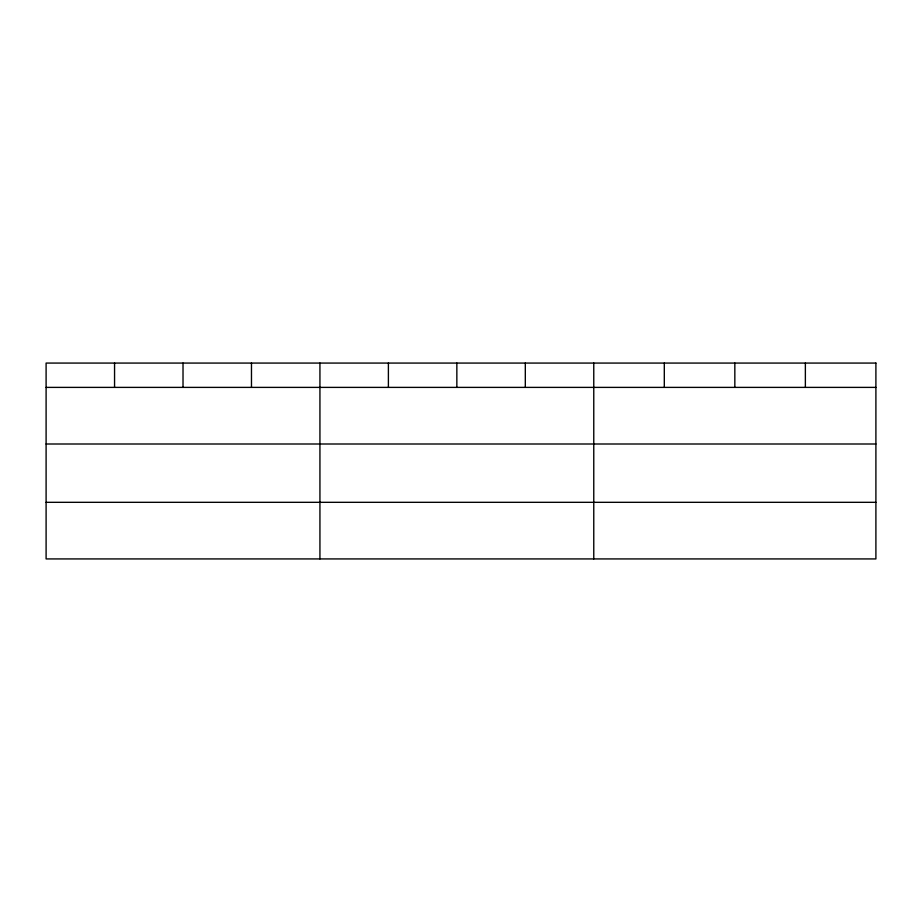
<?xml version="1.0" encoding="UTF-8"?>
<svg xmlns="http://www.w3.org/2000/svg" width="922" height="922" viewBox="0 0 922 922"><rect width="100%" height="100%" fill="white"/><g stroke="black" fill="none" stroke-linecap="round" stroke-linejoin="round"><path stroke-width="1.38" d="M46.1 387.39L875.9 387.39M46.1 444.001L875.9 444.001M46.1 502.317L875.9 502.317M805.367 363.072L805.367 387.39M734.834 363.072L734.834 387.39M664.301 363.072L664.301 387.39M593.768 363.072L593.768 558.928M525.31 363.072L525.31 387.39M456.851 363.072L456.851 387.39M388.393 363.072L388.393 387.39M319.934 363.072L319.934 558.928M251.476 363.072L251.476 387.39M183.017 363.072L183.017 387.39M114.559 363.072L114.559 387.39M875.9 363.072L46.1 363.072L46.1 558.928L875.9 558.928L875.9 363.072"/></g></svg>
